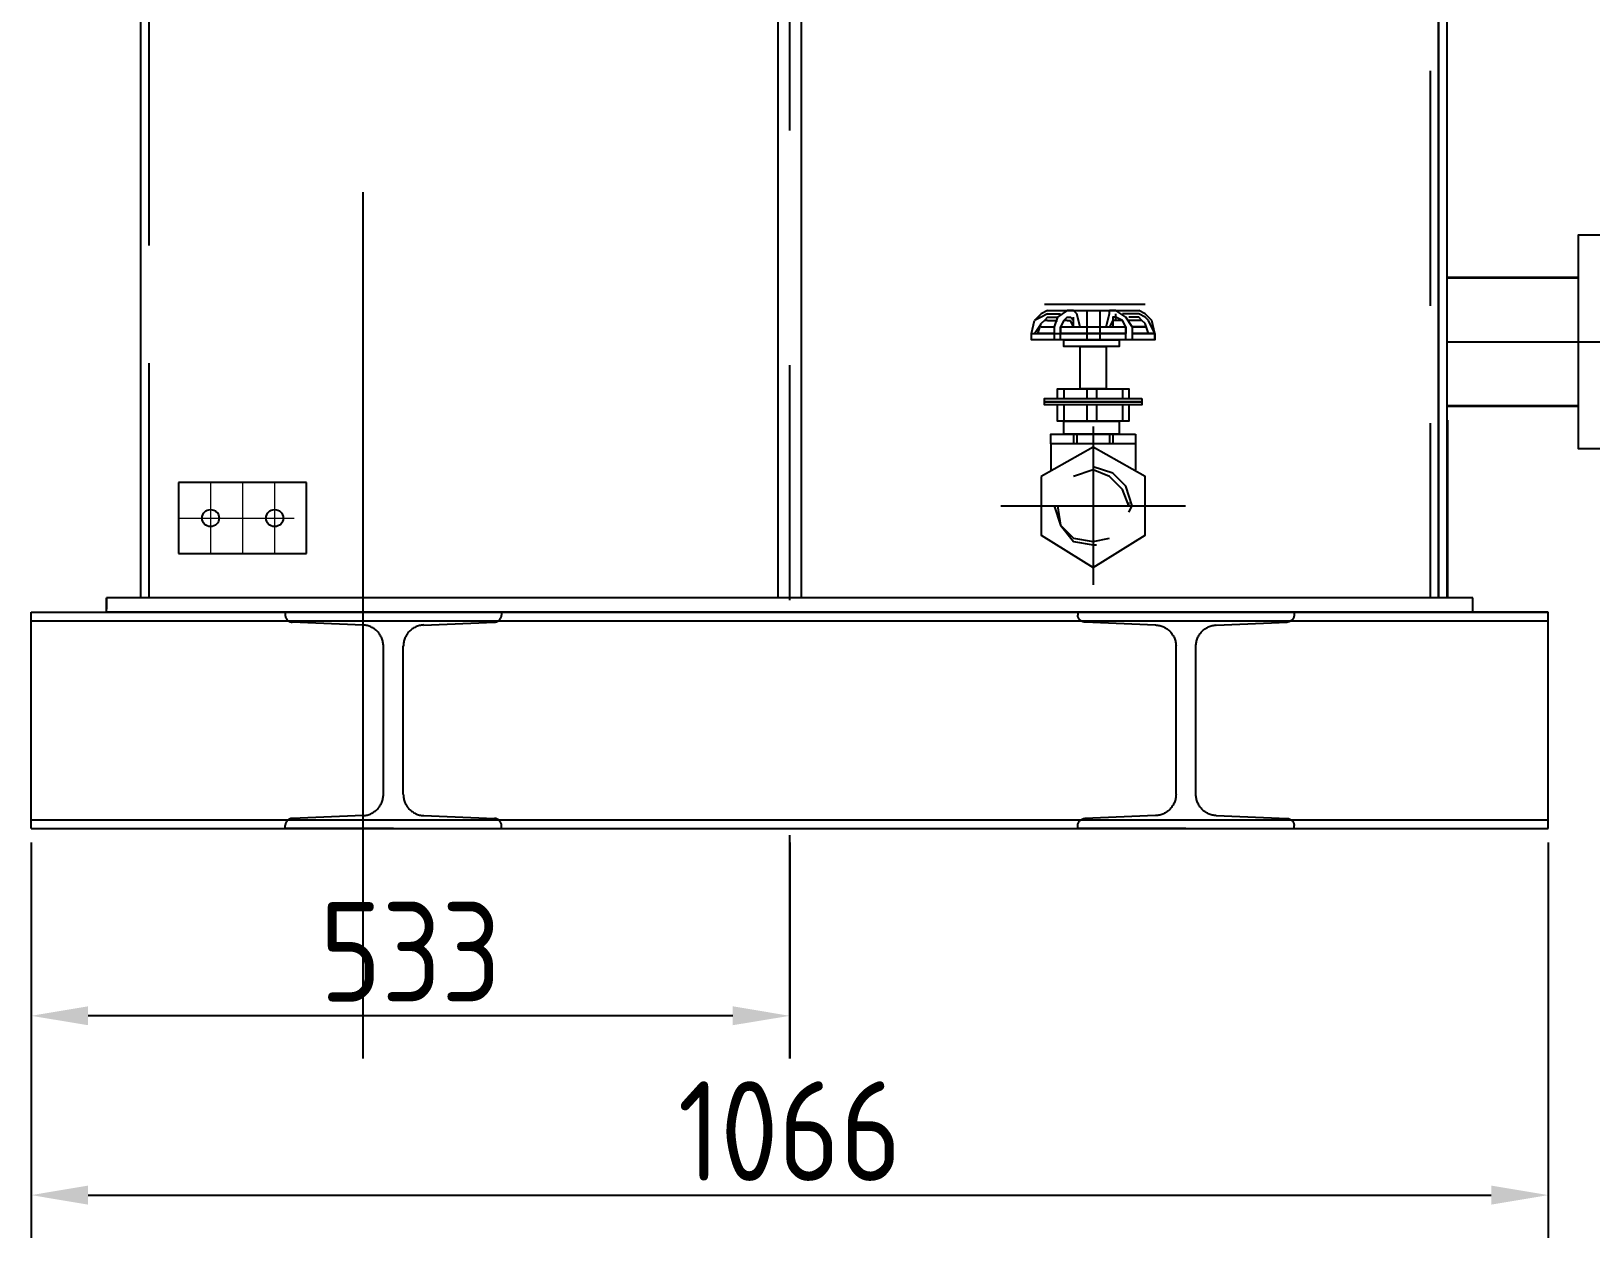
# Model space of a CAD drawing. Header units: millimetres. Extents: x 170275 to 421125, y -418833 to -203687.
# Drawn here: x 176234 to 177330, y -207765 to -206917 of the extents above; entities that cross this region are included whole.
import ezdxf

# ---------------------------------------------------------------- set-up
doc = ezdxf.new("R2010")
doc.units = ezdxf.units.MM
doc.header["$LTSCALE"] = 13
for name, pattern in [('4 点画线', [9, 6.25, -1.25, 0.25, -1.25]), ('CENTER', [50.8, 31.75, -6.35, 6.35, -6.35]), ('CENTERX2', [101.6, 63.5, -12.7, 12.7, -12.7]), ('HIDDEN', [9.525, 6.35, -3.175])]:
    doc.linetypes.add(name, pattern=pattern)
doc.layers.get('0').update_dxf_attribs({"color": 1, "linetype": 'CENTER'})
doc.layers.add('05', color=4, linetype='Continuous', lineweight=35)
doc.layers.add('标注、文本', color=3, linetype='Continuous', lineweight=25)
for name, color, linetype in [('1', 4, 'Continuous'), ('3', 6, 'HIDDEN'), ('粗实线', 4, 'Continuous')]:
    doc.layers.add(name, color=color, linetype=linetype)
doc.styles.get("Standard").update_dxf_attribs({"font": 'gbenor.shx', "bigfont": 'gbcbig.shx'})
doc.dimstyles.new('1-15', dxfattribs={"dimscale": 20, "dimtxt": 3.5, "dimasz": 2, "dimexe": 1.5, "dimexo": 0.5, "dimgap": 0.5, "dimtad": 1, "dimtoh": 1, "dimdec": 1, "dimdsep": 46, "dimtxsty": 'Standard', "dimcen": 2.5, "dimclrd": 3, "dimclre": 3, "dimclrt": 3, "dimadec": 0, "dimazin": 2, "dimtfac": 1, "dimtdec": 1, "dimtmove": 0, "dimatfit": 2, "dimfxl": 1, "dimarcsym": 0})

# ---------------------------------------------------------------- blocks, each defined once
blk = doc.blocks.new('A$C5C965566')
at = {"layer": '3', "ltscale": 2}
for p, q in [((76, 152), (0, 152)), ((0, 152), (0, 150)), ((76, 152), (0, 152)), ((0, 152), (0, 150)), ((54.7, 142.9), (5, 145)), ((54.7, 142.9), (5, 145)), ((76, 152), (152, 152)), ((76, 152), (152, 152)), ((97.3, 142.9), (147, 145)), ((97.3, 142.9), (147, 145)), ((152, 152), (152, 150)), ((152, 152), (152, 150)), ((69, 24), (69, 128)), ((69, 24), (69, 128)), ((83, 24), (83, 128)), ((83, 24), (83, 128)), ((0, 0), (0, 2)), ((0, 0), (0, 2)), ((54.7, 9.1), (5, 7)), ((54.7, 9.1), (5, 7)), ((97.3, 9.1), (147, 7)), ((97.3, 9.1), (147, 7)), ((152, 0), (152, 2)), ((152, 0), (152, 2)), ((76, 0), (0, 0)), ((76, 0), (0, 0)), ((76, 0), (152, 0)), ((76, 0), (152, 0))]:
    blk.add_line(p, q, dxfattribs=at)
for centre, radius, start, end in [((5, 150), 5, 180, 270), ((5, 150), 5, 180, 270), ((54, 128), 15, 0, 87.4739), ((54, 128), 15, 0, 87.4739), ((98, 128), 15, 92.5261, 180), ((98, 128), 15, 92.5261, 180), ((147, 150), 5, 270, 360), ((147, 150), 5, 270, 360), ((54, 24), 15, 272.5261, 0), ((54, 24), 15, 272.5261, 0), ((98, 24), 15, 180, 267.4739), ((98, 24), 15, 180, 267.4739), ((5, 2), 5, 90, 180), ((5, 2), 5, 90, 180), ((147, 2), 5, 360, 90), ((147, 2), 5, 360, 90)]:
    blk.add_arc(centre, radius, start, end, dxfattribs=at)
blk = doc.blocks.new('A$C5DBA7796')
at = {"layer": '1', "color": 1, "linetype": 'CENTERX2', "lineweight": -3, "ltscale": 0.1}
for p, q in [((36.02, 61.85), (36.02, 0)), ((0, 30.93), (72.03, 30.93))]:
    blk.add_line(p, q, dxfattribs=at)
at = {"layer": '粗实线'}
for points in [[(18.24, 107.13), (15.7, 105.86), (13.16, 103.32)], [(18.24, 105.86), (15.7, 104.59), (13.16, 103.32)], [(18.24, 104.59), (16.97, 103.32), (15.7, 102.05)], [(28.4, 107.13), (25.86, 107.13), (22.05, 104.59), (20.78, 100.78)], [(25.86, 104.59), (24.59, 103.32), (23.32, 100.78)], [(28.4, 100.78), (28.4, 103.32), (27.13, 104.59)], [(30.94, 100.78), (29.67, 105.86), (28.4, 107.13)], [(28.4, 103.32), (28.4, 104.59)], [(41.1, 100.78), (42.37, 105.86), (42.37, 107.13)], [(44.91, 104.59), (43.64, 104.59), (43.64, 103.32), (43.64, 100.78)], [(51.26, 100.78), (48.72, 104.59), (44.91, 107.13)], [(48.72, 100.78), (47.45, 103.32), (44.91, 104.59)], [(58.88, 103.32), (56.34, 105.86), (53.8, 107.13)], [(57.61, 103.32), (56.34, 104.59), (53.8, 105.86)], [(56.34, 102.05), (55.07, 103.32), (53.8, 104.59)], [(60.15, 98.24), (60.15, 95.7), (11.89, 95.7), (11.89, 98.24)], [(51.26, 98.24), (60.15, 98.24), (60.15, 95.7), (11.89, 95.7), (11.89, 98.24), (20.78, 98.24)], [(18.24, 103.32), (16.97, 103.32), (15.7, 102.05)], [(25.86, 103.32), (24.59, 103.32), (23.32, 100.78)], [(23.32, 95.7), (23.32, 100.78), (23.32, 98.24)], [(23.32, 98.24), (48.72, 98.24)], [(28.4, 100.78), (27.13, 103.32)], [(44.91, 103.32), (43.64, 103.32)], [(48.72, 100.78), (47.45, 103.32), (44.91, 103.32)], [(48.72, 95.7), (48.72, 100.78), (48.72, 98.24)], [(56.34, 102.05), (55.07, 103.32), (53.8, 103.32)], [(22.05, 72.84), (22.05, 76.65), (49.99, 76.65), (49.99, 72.84)], [(49.99, 70.3), (49.99, 63.95), (22.05, 63.95), (22.05, 70.3)], [(49.99, 30.93), (47.45, 37.28), (42.37, 42.36), (36.02, 44.9), (28.4, 42.36)], [(49.99, 28.39), (51.26, 30.93), (48.72, 38.55), (43.64, 43.63), (36.02, 46.17)], [(20.78, 30.93), (23.32, 23.31), (28.4, 16.96), (36.02, 15.69), (37.29, 15.69)], [(22.05, 30.93), (23.32, 23.31), (28.4, 18.23), (36.02, 16.96), (42.37, 18.23)], [(49.99, 30.93), (49.99, 32.2)]]:
    blk.add_lwpolyline(points, dxfattribs=at)
for points in [[(46.18, 95.7), (46.18, 93.16), (24.59, 93.16), (24.59, 95.7)], [(41.1, 93.16), (41.1, 76.65), (30.94, 76.65), (30.94, 93.16)], [(55.07, 72.84), (55.07, 71.57), (16.97, 71.57), (16.97, 72.84)], [(55.07, 71.57), (55.07, 70.3), (16.97, 70.3), (16.97, 71.57)], [(46.18, 63.95), (46.18, 58.87), (24.59, 58.87), (24.59, 63.95)], [(52.53, 58.87), (52.53, 55.06), (19.51, 55.06), (19.51, 58.87)], [(15.7, 42.36), (15.7, 19.5), (36.02, 6.8), (56.34, 19.5), (56.34, 42.36), (36.02, 53.79)]]:
    blk.add_lwpolyline(points, close=True, dxfattribs=at)
for points in [[(16.97, 109.67), (16.97, 109.67), (56.34, 109.67), (56.34, 109.67)], [(18.24, 107.13), (18.24, 107.13), (53.8, 107.13), (53.8, 107.13)], [(18.24, 105.86), (18.24, 105.86), (23.32, 105.86), (23.32, 105.86)], [(18.24, 104.59), (18.24, 104.59), (22.05, 104.59), (22.05, 104.59)], [(25.86, 104.59), (25.86, 104.59), (27.13, 104.59), (27.13, 104.59)], [(33.48, 107.13), (33.48, 107.13), (33.48, 95.7), (33.48, 95.7)], [(38.56, 107.13), (38.56, 107.13), (38.56, 95.7), (38.56, 95.7)], [(44.91, 107.13), (44.91, 107.13), (42.37, 107.13), (42.37, 107.13)], [(42.37, 105.86), (42.37, 105.86), (42.37, 107.13), (42.37, 107.13)], [(44.91, 104.59), (44.91, 104.59), (44.91, 105.86), (44.91, 105.86)], [(44.91, 103.32), (44.91, 103.32), (44.91, 104.59), (44.91, 104.59)], [(53.8, 105.86), (53.8, 105.86), (47.45, 105.86), (47.45, 105.86)], [(53.8, 104.59), (53.8, 104.59), (49.99, 104.59), (49.99, 104.59)], [(11.89, 98.24), (11.89, 98.24), (13.16, 103.32), (13.16, 103.32)], [(11.89, 98.24), (11.89, 98.24), (13.16, 103.32), (13.16, 103.32)], [(13.16, 98.24), (13.16, 98.24), (15.7, 102.05), (15.7, 102.05)], [(14.43, 98.24), (14.43, 98.24), (15.7, 102.05), (15.7, 102.05)], [(20.78, 98.24), (20.78, 98.24), (14.43, 98.24), (14.43, 98.24)], [(15.7, 100.78), (15.7, 100.78), (20.78, 100.78), (20.78, 100.78)], [(18.24, 103.32), (18.24, 103.32), (22.05, 103.32), (22.05, 103.32)], [(20.78, 100.78), (20.78, 100.78), (20.78, 95.7), (20.78, 95.7)], [(20.78, 98.24), (20.78, 98.24), (23.32, 98.24), (23.32, 98.24)], [(23.32, 100.78), (23.32, 100.78), (48.72, 100.78), (48.72, 100.78)], [(48.72, 98.24), (48.72, 98.24), (23.32, 98.24), (23.32, 98.24)], [(25.86, 103.32), (25.86, 103.32), (27.13, 103.32), (27.13, 103.32)], [(43.64, 103.32), (43.64, 103.32), (42.37, 100.78), (42.37, 100.78)], [(53.8, 103.32), (53.8, 103.32), (49.99, 103.32), (49.99, 103.32)], [(51.26, 100.78), (51.26, 100.78), (56.34, 100.78), (56.34, 100.78)], [(56.34, 100.78), (56.34, 100.78), (51.26, 100.78), (51.26, 100.78)], [(51.26, 100.78), (51.26, 100.78), (51.26, 95.7), (51.26, 95.7)], [(60.15, 98.24), (60.15, 98.24), (51.26, 98.24), (51.26, 98.24)], [(51.26, 98.24), (51.26, 98.24), (57.61, 98.24), (57.61, 98.24)], [(57.61, 98.24), (57.61, 98.24), (56.34, 102.05), (56.34, 102.05)], [(57.61, 98.24), (57.61, 98.24), (56.34, 102.05), (56.34, 102.05)], [(60.15, 98.24), (60.15, 98.24), (57.61, 103.32), (57.61, 103.32)], [(60.15, 98.24), (60.15, 98.24), (58.88, 103.32), (58.88, 103.32)], [(60.15, 95.7), (60.15, 95.7), (60.15, 98.24), (60.15, 98.24)], [(24.59, 76.65), (24.59, 76.65), (24.59, 72.84), (24.59, 72.84)], [(33.48, 76.65), (33.48, 76.65), (33.48, 72.84), (33.48, 72.84)], [(37.29, 76.65), (37.29, 76.65), (37.29, 72.84), (37.29, 72.84)], [(47.45, 76.65), (47.45, 76.65), (47.45, 72.84), (47.45, 72.84)], [(24.59, 70.3), (24.59, 70.3), (24.59, 63.95), (24.59, 63.95)], [(33.48, 70.3), (33.48, 70.3), (33.48, 63.95), (33.48, 63.95)], [(37.29, 70.3), (37.29, 70.3), (37.29, 63.95), (37.29, 63.95)], [(47.45, 70.3), (47.45, 70.3), (47.45, 63.95), (47.45, 63.95)], [(19.51, 55.06), (19.51, 55.06), (19.51, 44.9), (19.51, 44.9)], [(28.4, 58.87), (28.4, 58.87), (28.4, 55.06), (28.4, 55.06)], [(29.67, 58.87), (29.67, 58.87), (29.67, 55.06), (29.67, 55.06)], [(42.37, 58.87), (42.37, 58.87), (42.37, 55.06), (42.37, 55.06)], [(43.64, 58.87), (43.64, 58.87), (43.64, 55.06), (43.64, 55.06)], [(52.53, 55.06), (52.53, 55.06), (52.53, 44.9), (52.53, 44.9)]]:
    blk.add_open_spline(points, degree=3, dxfattribs=at)
blk = doc.blocks.new('*D625')
at = {"layer": 'Defpoints', "color": 0, "transparency": 16777216}
for p in [(176233.9, -207477.5), (176766.9, -207477.5), (176233.9, -207609.2)]:
    blk.add_point(p, dxfattribs=at)
at = {"layer": '标注、文本', "color": 3, "lineweight": -2, "transparency": 16777216}
for p, q in [((176233.9, -207487.5), (176233.9, -207639.2)), ((176766.9, -207487.5), (176766.9, -207639.2)), ((176726.9, -207609.2), (176273.9, -207609.2))]:
    blk.add_line(p, q, dxfattribs=at)
at = {"layer": '标注、文本', "color": 3, "transparency": 16777216}
for points in [[(176273.9, -207602.5), (176273.9, -207615.8), (176233.9, -207609.2)], [(176726.9, -207602.5), (176726.9, -207615.8), (176766.9, -207609.2)]]:
    blk.add_solid(points, dxfattribs=at)
at = {"layer": '标注、文本', "color": 3, "transparency": 16777216, "insert": (176500.4, -207564.2), "char_height": 70, "attachment_point": 5}
blk.add_mtext('533', dxfattribs=at)
blk = doc.blocks.new('*D626')
at = {"layer": 'Defpoints', "color": 0, "transparency": 16777216}
for p in [(176233.9, -207477.5), (177299.9, -207477.5), (177299.9, -207735.2)]:
    blk.add_point(p, dxfattribs=at)
at = {"layer": '标注、文本', "color": 3, "lineweight": -2, "transparency": 16777216}
for p, q in [((176233.9, -207487.5), (176233.9, -207765.2)), ((177299.9, -207487.5), (177299.9, -207765.2)), ((176273.9, -207735.2), (177259.9, -207735.2))]:
    blk.add_line(p, q, dxfattribs=at)
at = {"layer": '标注、文本', "color": 3, "transparency": 16777216}
for points in [[(176273.9, -207728.5), (176273.9, -207741.9), (176233.9, -207735.2)], [(177259.9, -207728.5), (177259.9, -207741.9), (177299.9, -207735.2)]]:
    blk.add_solid(points, dxfattribs=at)
at = {"layer": '标注、文本', "color": 3, "transparency": 16777216, "insert": (176766.9, -207690.2), "char_height": 70, "attachment_point": 5}
blk.add_mtext('1066', dxfattribs=at)

msp = doc.modelspace()

# ---------------------------------------------------------------- linework, layer by layer
at = {"layer": '05', "ltscale": 200}
for p, q in [((177320.88, -207090.51), (177228.88, -207090.51)), ((177228.88, -207180.51), (177320.88, -207180.51)), ((177228.88, -207190.51), (177228.88, -207315.51))]:
    msp.add_line(p, q, dxfattribs=at)
at = {"layer": '1', "color": 1, "linetype": 'CENTERX2', "lineweight": -3}
for p, q in [((176466.88, -204388.83), (176466.88, -207639.15)), ((176766.88, -206161.38), (176766.88, -207639.15)), ((177228.88, -207135.51), (178338.88, -207135.51))]:
    msp.add_line(p, q, dxfattribs=at)
at = {"layer": '1'}
for p, q in [((176310.88, -207315.51), (176310.88, -205211.51)), ((177222.88, -205211.51), (177222.88, -207315.51)), ((177222.88, -207315.51), (177222.88, -205211.51)), ((177228.88, -207315.51), (177228.88, -205211.51)), ((177246.88, -207315.51), (176286.88, -207315.51)), ((176286.88, -207325.51), (176286.88, -207315.51)), ((177246.88, -207325.51), (177246.88, -207315.51)), ((176233.88, -207325.51), (177299.88, -207325.51)), ((176233.88, -207477.51), (176233.88, -207325.51)), ((177299.88, -207325.51), (176286.88, -207325.51)), ((177299.88, -207325.51), (176311.88, -207325.51)), ((177299.88, -207477.51), (177299.88, -207325.51)), ((176233.88, -207331.51), (177299.88, -207331.51)), ((176233.88, -207471.51), (177299.88, -207471.51)), ((176233.88, -207477.51), (177299.88, -207477.51))]:
    msp.add_line(p, q, dxfattribs=at)
msp.add_lwpolyline([(176774.88, -206161.38), (176774.88, -207315.51), (176758.88, -207315.51), (176758.88, -206161.38)], dxfattribs=at)
msp.add_lwpolyline([(177338.88, -207060.51), (177320.88, -207060.51), (177320.88, -207210.51), (177338.88, -207210.51)], close=True, dxfattribs=at)
at = {"layer": '3', "ltscale": 2}
for p, q in [((176316.88, -207315.51), (176316.88, -205211.51)), ((177216.88, -205211.51), (177216.88, -207315.51)), ((177246.88, -207315.51), (176316.88, -207315.51))]:
    msp.add_line(p, q, dxfattribs=at)
at = {"layer": '标注、文本'}
for p, q in [((176337.46, -207234.38), (176337.46, -207284.38)), ((176427.46, -207234.38), (176337.46, -207234.38)), ((176427.46, -207284.38), (176427.46, -207234.38)), ((176337.46, -207284.38), (176427.46, -207284.38)), ((176286.88, -207323.51), (176286.88, -207315.51)), ((176286.88, -207315.51), (176286.88, -207323.51))]:
    msp.add_line(p, q, dxfattribs=at)
at = {"layer": '标注、文本', "color": 1, "linetype": '4 点画线', "lineweight": 20}
for p, q in [((176359.96, -207234.38), (176359.96, -207284.38)), ((176382.46, -207234.38), (176382.46, -207284.38)), ((176404.96, -207234.38), (176404.96, -207284.38)), ((176337.46, -207259.38), (176427.46, -207259.38))]:
    msp.add_line(p, q, dxfattribs=at)
at = {"layer": '标注、文本'}
for centre in [(176359.96, -207259.38), (176404.96, -207259.38)]:
    msp.add_circle(centre, 6, dxfattribs=at)

# ---------------------------------------------------------------- block references
at = {"color": 1}
msp.add_blockref('A$C5C965566', (176412.38, -207477.51), dxfattribs=at)
at = {"color": 1, "xscale": -1}
msp.add_blockref('A$C5C965566', (177121.38, -207477.51), dxfattribs=at)
at = {"layer": '标注、文本', "xscale": 1.799999999988358, "yscale": 1.799999999988358, "zscale": 1.8}
msp.add_blockref('A$C5DBA7796', (176915.34, -207306.41), dxfattribs=at)

# ---------------------------------------------------------------- dimensions: what is measured, and where the dimension line sits
at = {"layer": '标注、文本'}
for base, p1, p2, picture, middle in [((176233.88, -207609.15), (176766.88, -207477.51), (176233.88, -207477.51), '*D625', (176500.38, -207564.15)), ((177299.88, -207735.21), (176233.88, -207477.51), (177299.88, -207477.51), '*D626', (176766.88, -207690.21))]:
    dim = msp.add_linear_dim(base=base, p1=p1, p2=p2, dimstyle='1-15', dxfattribs=at)
    dim.commit()
    dim.dimension.update_dxf_attribs({"geometry": picture, "text_midpoint": middle})

doc.saveas('drawing.dxf')
